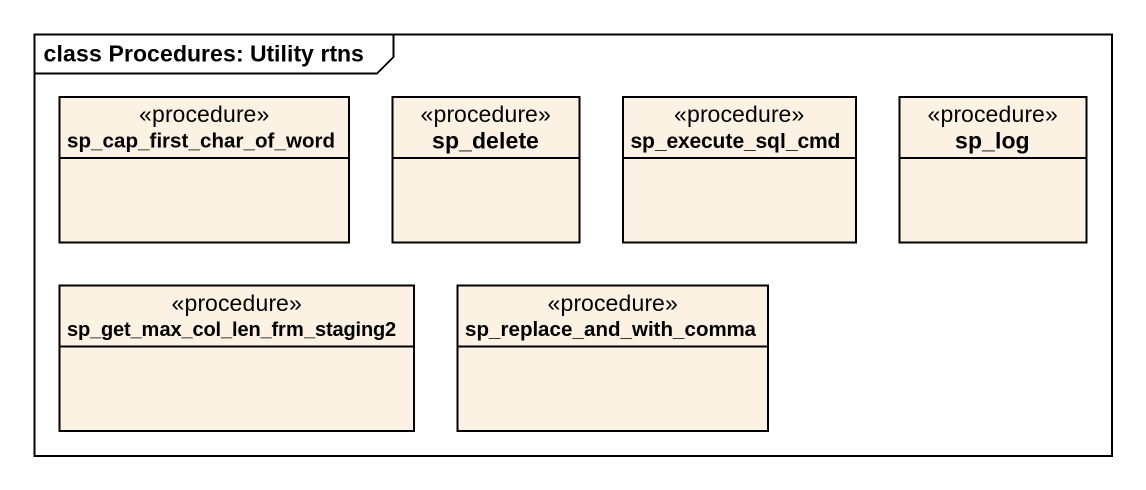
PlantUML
@startuml
mainframe class Procedures: Utility rtns
hide circle
hide empty members
class sp_cap_first_char_of_word <<procedure>>
class sp_delete <<procedure>>
class sp_execute_sql_cmd <<procedure>>
class sp_log <<procedure>>
class "sp_get_max_col_len_frm_staging2" as sp_get_max_col_len_frm <<procedure>>
class sp_replace_and_with_comma <<procedure>>
@enduml
